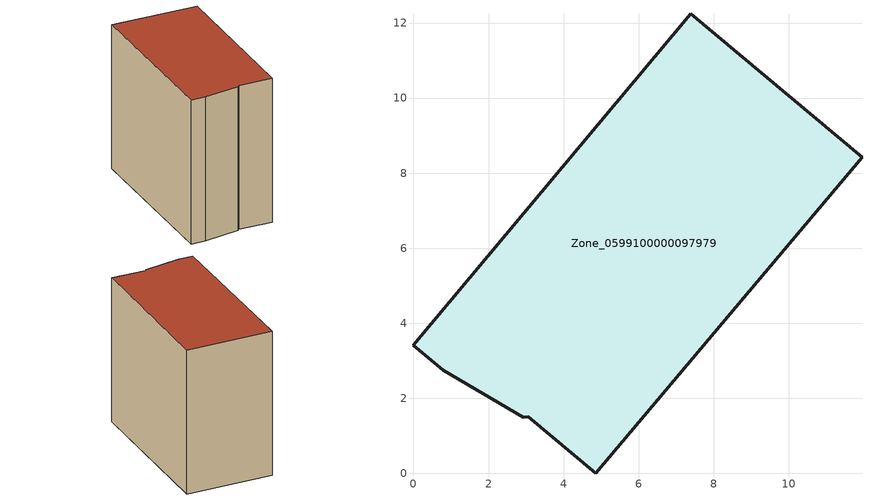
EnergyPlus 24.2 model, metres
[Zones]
Zone_0599100000097979
 floor ground (C_G): 3.06,1.51 2.92,1.5 0.79,2.75 0,3.42 7.39,12.25 11.95,8.42 4.85,0 z0
 wall outside (C_F): 4.85,0 11.95,8.42 7.39,12.25 0,3.42 0.79,2.75 2.92,1.5 3.06,1.51 4.85,0 z0:10.17
 roof outside (C_R): 2.92,1.5 3.06,1.51 4.85,0 11.95,8.42 7.39,12.25 0,3.42 0.79,2.75 z10.17
[BUILDING]
Pand.0599100000097979: North Axis=0; Terrain=City; Loads Convergence Tolerance Value=0.04; Temperature Convergence Tolerance Value=0.4; Solar Distribution=FullExterior; Maximum Number of Warmup Days=25; Minimum Number of Warmup Days=1
[Site:Location]
Rotterdam.The.Hague.AP_ZH_NLD Design_Conditions: Latitude=51.96; Longitude=4.45; Time Zone=1; Elevation=-4.5
[SITE:GROUNDTEMPERATURE:BUILDINGSURFACE]
18, 18, 18, 18, 18, 18, 18, 18, 18, 18, 18, 18
[MATERIAL] Thermal Absorptance=0.9; Solar Absorptance=0.7; Visible Absorptance=0.7
Name | Roughness | Thickness | Conductivity | Density | Specific Heat
G.TI.1946 | MediumSmooth | 0.15 | 1 | 540 | 1210
F.TI.1946 | Rough | 0.3 | 0.857143 | 1920 | 840
R.TI.1946 | MediumRough | 0.2 | 0.1 | 1500 | 1000
[CONSTRUCTION]
C_G: G.TI.1946
C_F: F.TI.1946
C_R: R.TI.1946
[ZONE]
Zone_0599100000097979: Type=1; Multiplier=1; Ceiling Height=Autocalculate; Volume=Autocalculate; Floor Area=autocalculate; Part of Total Floor Area=Yes
[ZONEINFILTRATION:DESIGNFLOWRATE]
Infil_Zone_0599100000097979: Zone or ZoneList or Space or SpaceList=Zone_0599100000097979; Schedule=AlwaysOn; Design Flow Rate Calculation Method=Flow/Area; Flow Rate per Floor Area=0.003; Constant Term Coefficient=1; Temperature Term Coefficient=0; Velocity Term Coefficient=0; Velocity Squared Term Coefficient=0
[HVACTEMPLATE:ZONE:IDEALLOADSAIRSYSTEM]
Zone_0599100000097979: Maximum Heating Supply Air Temperature=50; Minimum Cooling Supply Air Temperature=13; Maximum Heating Supply Air Humidity Ratio=0.0156; Minimum Cooling Supply Air Humidity Ratio=0.0077; Heating Limit=NoLimit; Cooling Limit=NoLimit; Dehumidification Control Type=ConstantSensibleHeatRatio; Cooling Sensible Heat Ratio=0.7; Dehumidification Setpoint=60; Humidification Control Type=None; Humidification Setpoint=30; Outdoor Air Method=None; Outdoor Air Flow Rate per Person=0.00944; Outdoor Air Flow Rate per Zone Floor Area=0; Outdoor Air Flow Rate per Zone=0; Demand Controlled Ventilation Type=None; Outdoor Air Economizer Type=NoEconomizer; Heat Recovery Type=None; Sensible Heat Recovery Effectiveness=0.7; Latent Heat Recovery Effectiveness=0.65
[ZONECONTROL:THERMOSTAT]
ThermostatControl_Zone_0599100000097979: Zone or ZoneList=Zone_0599100000097979; Control Type Schedule=DualSetpointControlType; Control 1=Thermostat_Zone_0599100000097979; Temperature Difference Between Cutout And Setpoint=0
[THERMOSTATSETPOINT:DUALSETPOINT]
Thermostat_Zone_0599100000097979: Heating Setpoint Temperature Schedule=HeatingSetpoint_Zone_0599100000097979; Cooling Setpoint Temperature Schedule=CoolingSetpoint_Zone_0599100000097979
[SCHEDULE:COMPACT]
HeatingSetpoint_Zone_0599100000097979: Through: 12/31, For: AllDays, Until: 24:00, 21
CoolingSetpoint_Zone_0599100000097979: Through: 12/31, For: AllDays, Until: 24:00, 24
DualSetpointControlType: Through: 12/31, For: AllDays, Until: 24:00, 4
AlwaysOn: Through: 12/31, For: AllDays, Until: 24:00, 1
